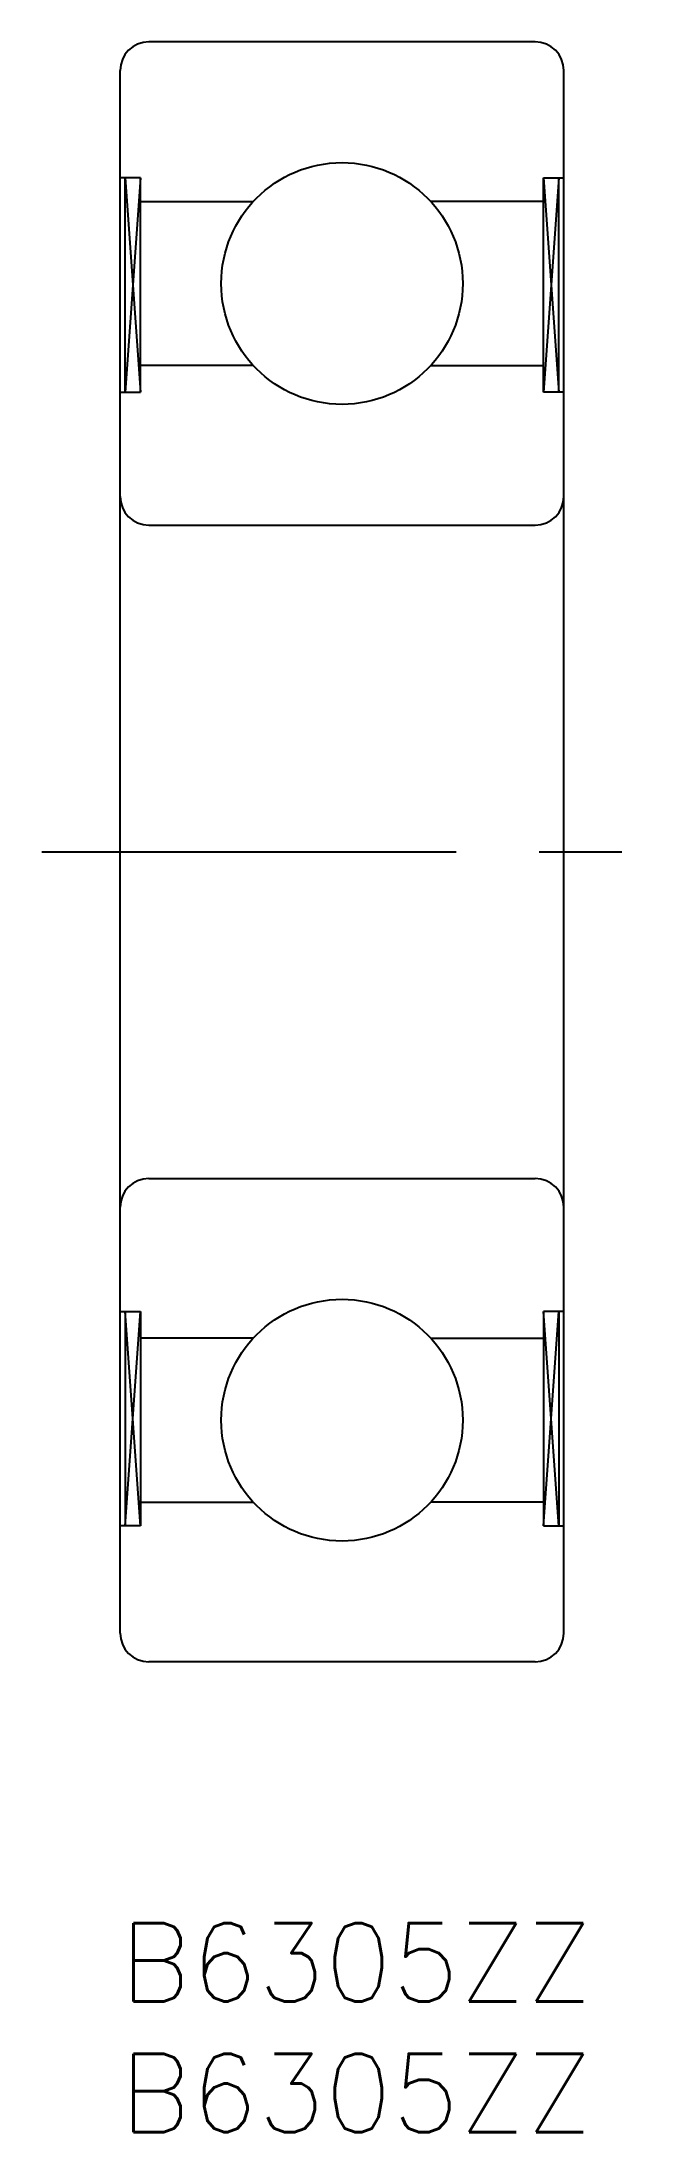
# Model space of a CAD drawing. Extents: x -3 to 20, y -8 to 72.
import ezdxf

# ---------------------------------------------------------------- set-up
doc = ezdxf.new("R2010")
doc.units = 0
doc.header["$LTSCALE"] = 0.5
doc.linetypes.add('CENTER', pattern=[50.8, 31.75, -6.35, 6.35, -6.35])
for name, color, linetype in [('MSM_CENTER', 1, 'CENTER'), ('MSM_CONTINUOUS', 7, 'CONTINUOUS'), ('MSM_NARROW', 5, 'CONTINUOUS'), ('MSM_PART_NUMBER', 7, 'CONTINUOUS')]:
    doc.layers.add(name, color=color, linetype=linetype)
doc.styles.get("Standard").update_dxf_attribs({"font": 'txt.shx', "height": 3, "bigfont": 'bigfont.shx'})

# ---------------------------------------------------------------- blocks, each defined once
blk = doc.blocks.new('*U2')
at = {"layer": 'MSM_PART_NUMBER'}
blk.add_text('B6305ZZ', height=3, dxfattribs=at).set_placement((0, -3))
blk = doc.blocks.new('*U3')
at = {"layer": 'MSM_PART_NUMBER'}
blk.add_text('B6305ZZ', height=3, dxfattribs=at).set_placement((0, -8))

msp = doc.modelspace()

# ---------------------------------------------------------------- linework, layer by layer
at = {"layer": 'MSM_CENTER'}
msp.add_line((-3, 41), (20, 41), dxfattribs=at)
at = {"layer": 'MSM_CONTINUOUS'}
for p, q in [((15.9, 72), (1.1, 72)), ((0, 11.1), (0, 70.9)), ((17, 11.1), (17, 70.9)), ((0.782, 66.788), (0, 66.788)), ((0.196, 58.588), (0.196, 66.788)), ((0.782, 58.588), (0.782, 66.788)), ((16.218, 58.588), (16.218, 66.788)), ((16.218, 66.788), (17, 66.788)), ((16.804, 58.588), (16.804, 66.788)), ((0.782, 65.887), (5.102, 65.887)), ((16.218, 65.887), (11.898, 65.887)), ((5.102, 59.613), (0.782, 59.613)), ((11.898, 59.613), (16.218, 59.613)), ((0, 58.588), (0.782, 58.588)), ((17, 58.588), (16.218, 58.588)), ((1.1, 53.5), (15.9, 53.5)), ((1.1, 28.5), (15.9, 28.5)), ((0, 23.412), (0.782, 23.412)), ((0.196, 23.412), (0.196, 15.212)), ((0.782, 23.412), (0.782, 15.212)), ((16.218, 23.412), (16.218, 15.212)), ((17, 23.412), (16.218, 23.412)), ((16.804, 23.412), (16.804, 15.212)), ((5.102, 22.387), (0.782, 22.387)), ((11.898, 22.387), (16.218, 22.387)), ((0.782, 16.112), (5.102, 16.112)), ((16.218, 16.112), (11.898, 16.112)), ((0.782, 15.212), (0, 15.212)), ((16.218, 15.212), (17, 15.212)), ((15.9, 10), (1.1, 10))]:
    msp.add_line(p, q, dxfattribs=at)
for centre in [(8.5, 62.75), (8.5, 19.25)]:
    msp.add_circle(centre, 4.625, dxfattribs=at)
for centre, start, end in [((1.1, 70.9), 90, 180), ((15.9, 70.9), 0, 90), ((1.1, 54.6), 180, 270), ((15.9, 54.6), 270, 0), ((1.1, 27.4), 90, 180), ((15.9, 27.4), 0, 90), ((1.1, 11.1), 180, 270), ((15.9, 11.1), 270, 0)]:
    msp.add_arc(centre, 1.1, start, end, dxfattribs=at)
at = {"layer": 'MSM_NARROW'}
for p, q in [((0.196, 66.788), (0.782, 58.588)), ((0.782, 66.788), (0.196, 58.588)), ((16.804, 66.788), (16.218, 58.588)), ((16.218, 66.788), (16.804, 58.588)), ((0.196, 15.212), (0.782, 23.412)), ((0.782, 15.212), (0.196, 23.412)), ((16.804, 15.212), (16.218, 23.412)), ((16.218, 15.212), (16.804, 23.412))]:
    msp.add_line(p, q, dxfattribs=at)

# ---------------------------------------------------------------- block references
at = {"layer": 'MSM_CONTINUOUS'}
for name in ['*U2', '*U3']:
    msp.add_blockref(name, (0, 0), dxfattribs=at)

doc.saveas('drawing.dxf')
